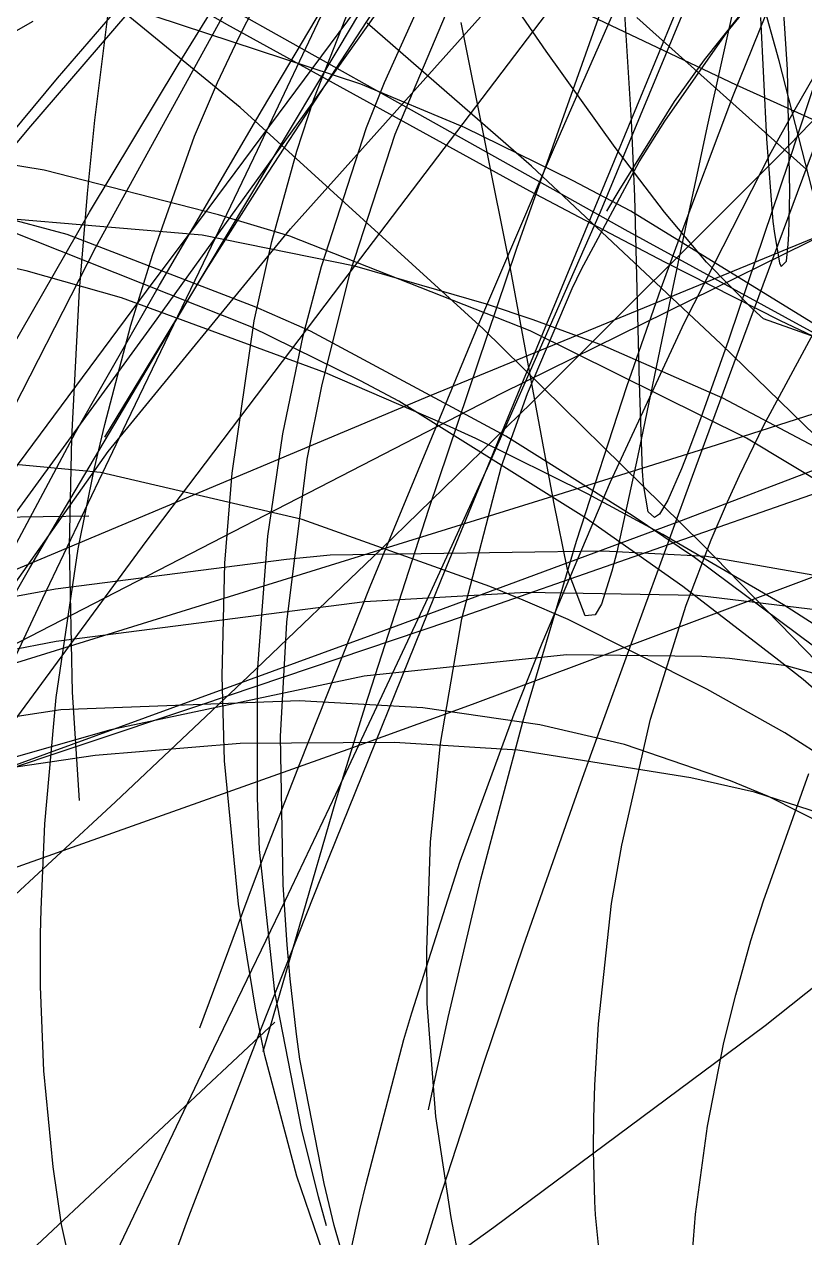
# Model space of a CAD drawing. Header units: metres. Extents: x -307 to 280, y -97 to 158.
# Drawn here: x -10.81 to -0.77, y 8.09 to 23.7 of the extents above; entities that cross this region are included whole.
import ezdxf

# ---------------------------------------------------------------- set-up
doc = ezdxf.new("R2010")
doc.units = ezdxf.units.M

msp = doc.modelspace()

# ---------------------------------------------------------------- linework, layer by layer
for p, q in [((-9.893, 20.833, -1311.005), (-6.779, 26.501, -1308.01)), ((-8.035, 22.632, -1338.19), (-11.314, 25.318, -1340.757)), ((-1.098, 23.231, -1340.842), (-1.691, 25.383, -1341.562)), ((-8.208, 23.7, -1328.369), (-10.883, 25.252, -1330.727)), ((-2.996, 22.466, -1337.648), (-3.175, 25.286, -1338.12)), ((-4.475, 20.821, -1369.361), (-2.944, 25.129, -1368.086)), ((-10.756, 22.362, -1328.971), (-8.59, 24.88, -1327.122)), ((-5.936, 22.656, -1335.94), (-9.921, 24.897, -1338.947)), ((-9.904, 22.469, -1354.638), (-9.602, 24.909, -1353.993)), ((-7.085, 22.741, -1338.424), (-6.274, 24.806, -1338.421)), ((-0.989, 23.12, -1332.62), (-1.094, 24.768, -1332.842)), ((-8.436, 21.345, -1351.376), (-6.006, 24.617, -1349.154)), ((-7.814, 22.082, -1360.274), (-6.609, 24.623, -1358.62)), ((-3.397, 21.29, -1358.714), (-2.03, 24.581, -1356.784)), ((-7.749, 22.609, -1360.338), (-6.644, 24.472, -1358.872)), ((-1.647, 22.92, -1325.483), (-4.953, 24.491, -1328.162)), ((-10.386, 23.008, -1328.568), (-9.224, 24.357, -1327.601)), ((-8.833, 23.18, -1360.994), (-8.197, 24.208, -1360.308)), ((-7.386, 21.072, -1311.548), (-4.575, 24.209, -1309.596)), ((-3.734, 22.703, -1367.348), (-3.025, 24.326, -1366.958)), ((-2.059, 23.244, -1337.729), (-1.261, 24.251, -1337.977)), ((-1.769, 23.596, -1338.12), (-1.245, 24.242, -1338.276)), ((-1.695, 22.774, -1348.794), (-1.086, 24.282, -1348.518)), ((-6.8, 23.112, -1348.685), (-6.076, 24.133, -1348.009)), ((-4.097, 23.358, -1335.671), (-4.586, 24.069, -1336.111)), ((-1.642, 24.112, -1341.599), (-2.024, 22.392, -1340.955)), ((-8.058, 23.525, -1342.292), (-7.837, 23.954, -1342.188)), ((-7.735, 21.703, -1354.808), (-6.269, 23.951, -1353.405)), ((-6.728, 20.371, -1321.925), (-4.01, 23.943, -1318.613)), ((-6.038, 22.29, -1338.957), (-5.343, 23.933, -1338.928)), ((-3.27, 21.827, -1367.429), (-2.405, 23.909, -1366.536)), ((-0.298, 23.988, -1341.377), (-0.98, 21.911, -1340.533)), ((-17.587, 19.857, -1320.487), (-10.7, 23.743, -1314.489)), ((-6.48, 22.931, -1353.827), (-9.129, 23.804, -1355.067)), ((-6.773, 23.383, -1358.02), (-6.493, 23.851, -1357.767)), ((-6.176, 22.954, -1337.998), (-5.778, 23.838, -1337.94)), ((-0.746, 21.835, -1333.144), (-2.928, 23.792, -1334.266)), ((-1.336, 23.79, -1334.863), (-1.258, 22.228, -1334.142)), ((-0.891, 22.613, -1346.884), (-0.196, 23.819, -1346.59)), ((-4.307, 21.557, -1324.905), (-8.208, 23.7, -1328.369)), ((-4.285, 21.876, -1337.296), (-6.4, 23.719, -1339.24)), ((-4.559, 20.582, -1338.49), (-5.191, 23.726, -1339.098)), ((-2.567, 22.455, -1337.894), (-1.769, 23.596, -1338.12)), ((-8.327, 22.953, -1342.414), (-8.058, 23.525, -1342.292)), ((-7.663, 21.897, -1358.799), (-6.773, 23.383, -1358.02)), ((-3.208, 22.118, -1334.797), (-4.097, 23.358, -1335.671)), ((-9.974, 21.286, -1362.194), (-8.833, 23.18, -1360.994)), ((-9.103, 19.913, -1350.919), (-6.8, 23.112, -1348.685)), ((-2.444, 22.708, -1337.612), (-2.059, 23.244, -1337.729)), ((-1.105, 22.008, -1311.404), (0.001, 23.148, -1310.936)), ((-0.135, 19.475, -1339.46), (-1.098, 23.231, -1340.842)), ((-0.958, 21.543, -1332.538), (-0.989, 23.12, -1332.62)), ((-12.226, 20.805, -1330.191), (-10.386, 23.008, -1328.568)), ((-8.621, 22.262, -1342.542), (-8.327, 22.953, -1342.414)), ((-5.149, 22.375, -1353.09), (-6.48, 22.931, -1353.827)), ((-6.411, 22.376, -1338.036), (-6.176, 22.954, -1337.998)), ((-1.675, 19.347, -1365.202), (-0.378, 22.841, -1363.436)), ((1.67, 21.42, -1322.793), (-1.647, 22.92, -1325.483)), ((-7.307, 22.07, -1338.431), (-7.085, 22.741, -1338.424)), ((-3.079, 21.056, -1333.751), (-5.936, 22.656, -1335.94)), ((-4, 22.091, -1367.488), (-3.734, 22.703, -1367.348)), ((-3.158, 21.566, -1337.406), (-2.444, 22.708, -1337.612)), ((-2.411, 20.871, -1349.111), (-1.695, 22.774, -1348.794)), ((-9.072, 20.344, -1362.117), (-7.749, 22.609, -1360.338)), ((-4.906, 19.783, -1335.35), (-8.035, 22.632, -1338.19)), ((-1.2, 22.057, -1347.01), (-0.891, 22.613, -1346.884)), ((-10.558, 21.826, -1356.511), (-14.186, 22.424, -1356.524)), ((-12.049, 20.815, -1330.14), (-10.756, 22.362, -1328.971)), ((-10.001, 21.525, -1354.875), (-9.904, 22.469, -1354.638)), ((-6.988, 20.586, -1338.162), (-6.411, 22.376, -1338.036)), ((-3.757, 21.695, -1352.212), (-5.149, 22.375, -1353.09)), ((-2.953, 21.486, -1337.501), (-2.996, 22.466, -1337.648)), ((-2.898, 21.931, -1337.805), (-2.567, 22.455, -1337.894)), ((-2.024, 22.392, -1340.955), (-2.146, 21.824, -1340.738)), ((-9.164, 20.731, -1342.771), (-8.621, 22.262, -1342.542)), ((-6.614, 20.523, -1339.008), (-6.038, 22.29, -1338.957)), ((-1.258, 22.228, -1334.142), (-1.177, 21.166, -1333.538)), ((-8.453, 20.749, -1361.136), (-7.814, 22.082, -1360.274)), ((-7.628, 20.906, -1338.456), (-7.307, 22.07, -1338.431)), ((-4.667, 20.539, -1367.81), (-4, 22.091, -1367.488)), ((-2.574, 21.287, -1334.114), (-3.208, 22.118, -1334.797)), ((-2.317, 19.867, -1347.433), (-1.2, 22.057, -1347.01)), ((-8.735, 20.107, -1359.695), (-7.663, 21.897, -1358.799)), ((-1.847, 19.593, -1334.815), (-4.285, 21.876, -1337.296)), ((-4.282, 18.837, -1312.705), (-1.105, 22.008, -1311.404)), ((-3.64, 20.552, -1337.63), (-2.898, 21.931, -1337.805)), ((-0.98, 21.911, -1340.533), (-1.611, 20.046, -1339.692)), ((-8.315, 21.253, -1356.353), (-10.558, 21.826, -1356.511)), ((-4.71, 18.348, -1368.846), (-3.27, 21.827, -1367.429)), ((-2.146, 21.824, -1340.738), (-2.289, 21.153, -1340.48)), ((-10.264, 20.996, -1357.256), (-12.614, 21.629, -1357.629)), ((-8.472, 20.539, -1355.515), (-7.735, 21.703, -1354.808)), ((-4.668, 18.956, -1316.263), (0.777, 21.64, -1312.532)), ((-3.191, 20.966, -1323.917), (-4.307, 21.557, -1324.905)), ((-3.008, 21.298, -1351.701), (-3.757, 21.695, -1352.212)), ((-3.314, 21.297, -1337.362), (-3.158, 21.566, -1337.406)), ((-10.105, 20.28, -1355.173), (-10.001, 21.525, -1354.875)), ((-2.902, 19.445, -1337.291), (-2.953, 21.486, -1337.501)), ((-0.972, 21.004, -1332.578), (-0.958, 21.543, -1332.538)), ((-10.788, 20.531, -1357.049), (-14.313, 21.31, -1357.394)), ((-8.525, 20.988, -1352.45), (-12.53, 21.326, -1353.471)), ((-11.685, 18.312, -1363.92), (-9.974, 21.286, -1362.194)), ((-9.239, 20.27, -1352.131), (-8.436, 21.345, -1351.376)), ((-7.395, 20.976, -1356.253), (-8.315, 21.253, -1356.353)), ((-4.831, 18.042, -1360.586), (-3.397, 21.29, -1358.714)), ((-0.628, 19.837, -1349.803), (-3.008, 21.298, -1351.701)), ((-2.034, 20.64, -1333.483), (-2.574, 21.287, -1334.114)), ((-5.651, 18.9, -1319.533), (-0.264, 21.116, -1316.235)), ((-2.289, 21.153, -1340.48), (-2.511, 20.098, -1340.066)), ((-1.177, 21.166, -1333.538), (-1.157, 21.013, -1333.423)), ((-7.906, 19.813, -1356.13), (-11.046, 21.061, -1356.978)), ((-7.835, 20.064, -1356.637), (-10.264, 20.996, -1357.256)), ((-9.735, 18.204, -1313.43), (-7.386, 21.072, -1311.548)), ((-6.56, 20.59, -1351.775), (-8.525, 20.988, -1352.45)), ((-4.302, 19.76, -1355.613), (-7.395, 20.976, -1356.253)), ((-2.559, 20.636, -1323.359), (-3.191, 20.966, -1323.917)), ((0.911, 18.879, -1330.693), (-3.079, 21.056, -1333.751)), ((-1.157, 21.013, -1333.423), (-1.094, 20.635, -1333.071)), ((-0.979, 20.874, -1332.599), (-0.972, 21.004, -1332.578)), ((-12.627, 15.49, -1314.168), (-9.893, 20.833, -1311.005)), ((-7.856, 19.886, -1338.491), (-7.628, 20.906, -1338.456)), ((-5.608, 17.464, -1370.265), (-4.475, 20.821, -1369.361)), ((-2.615, 20.308, -1349.201), (-2.411, 20.871, -1349.111)), ((-1.002, 20.655, -1332.674), (-0.979, 20.874, -1332.599)), ((-9.495, 18.585, -1362.506), (-8.453, 20.749, -1361.136)), ((-9.441, 19.833, -1342.889), (-9.164, 20.731, -1342.771)), ((-1.079, 19.889, -1322.063), (-2.559, 20.636, -1323.359)), ((-1.437, 20.038, -1332.713), (-2.034, 20.64, -1333.483)), ((-1.094, 20.635, -1333.071), (-1.071, 20.587, -1332.964)), ((-1.071, 20.587, -1332.964), (-1.002, 20.655, -1332.674)), ((-9.563, 20.182, -1356.874), (-10.788, 20.531, -1357.049)), ((-9.778, 18.39, -1356.772), (-8.472, 20.539, -1355.515)), ((-7.224, 19.693, -1338.231), (-6.988, 20.586, -1338.162)), ((-6.98, 19.068, -1339.07), (-6.614, 20.523, -1339.008)), ((-4.864, 20.101, -1351.064), (-6.56, 20.59, -1351.775)), ((-4.948, 19.88, -1367.937), (-4.667, 20.539, -1367.81)), ((-4.137, 18.313, -1338.099), (-4.559, 20.582, -1338.49)), ((-3.762, 20.305, -1337.604), (-3.64, 20.552, -1337.63)), ((-2.352, 17.319, -1314.617), (6.218, 20.587, -1309.695)), ((-9.798, 19.078, -1363.101), (-9.072, 20.344, -1362.117)), ((-9.245, 17.046, -1325.007), (-6.728, 20.371, -1321.925)), ((-4.335, 18.952, -1337.512), (-3.762, 20.305, -1337.604)), ((-3.058, 19.04, -1349.395), (-2.615, 20.308, -1349.201)), ((-11.377, 17.392, -1354.232), (-9.239, 20.27, -1352.131)), ((-10.203, 18.381, -1355.583), (-10.105, 20.28, -1355.173)), ((-6.938, 19.218, -1356.31), (-9.563, 20.182, -1356.874)), ((-10.285, 17.489, -1360.901), (-8.735, 20.107, -1359.695)), ((-7.131, 19.755, -1356.42), (-7.835, 20.064, -1356.637)), ((-4.263, 19.901, -1350.787), (-4.864, 20.101, -1351.064)), ((-2.511, 20.098, -1340.066), (-2.92, 18.133, -1339.259)), ((-1.611, 20.046, -1339.692), (-1.751, 19.64, -1339.485)), ((-1.298, 19.914, -1332.526), (-1.437, 20.038, -1332.713)), ((-1.299, 18.537, -1340.072), (-0.45, 20.111, -1340.178)), ((-11.167, 17.083, -1352.992), (-9.103, 19.913, -1350.919)), ((-9.777, 18.551, -1343.041), (-9.441, 19.833, -1342.889)), ((-8.136, 17.926, -1338.607), (-7.856, 19.886, -1338.491)), ((-6.36, 16.467, -1368.43), (-4.948, 19.88, -1367.937)), ((-3.368, 19.569, -1350.339), (-4.263, 19.901, -1350.787)), ((-3.269, 17.817, -1347.771), (-2.317, 19.867, -1347.433)), ((-0.489, 19.627, -1331.293), (-1.298, 19.914, -1332.526)), ((0.585, 19.087, -1320.629), (-1.079, 19.889, -1322.063)), ((-6.487, 19.116, -1355.616), (-7.906, 19.813, -1356.13)), ((-7.486, 18.433, -1338.341), (-7.224, 19.693, -1338.231)), ((-4.614, 18.401, -1355.34), (-7.131, 19.755, -1356.42)), ((-2.09, 17.012, -1332.462), (-4.906, 19.783, -1335.35)), ((-1.517, 18.375, -1354.659), (-4.302, 19.76, -1355.613)), ((-1.824, 18.892, -1349.451), (-3.368, 19.569, -1350.339)), ((-1.751, 19.64, -1339.485), (-2.104, 18.639, -1338.936)), ((-0.634, 18.41, -1333.502), (-1.847, 19.593, -1334.815)), ((-2.895, 19.089, -1337.267), (-2.902, 19.445, -1337.291)), ((-1.905, 18.293, -1314.495), (1.872, 19.503, -1312.173)), ((-5.428, 18.568, -1355.885), (-6.938, 19.218, -1356.31)), ((-2.166, 18.018, -1365.837), (-1.675, 19.347, -1365.202)), ((-10.154, 18.448, -1363.586), (-9.798, 19.078, -1363.101)), ((-7.174, 18.108, -1339.123), (-6.98, 19.068, -1339.07)), ((-5.993, 18.855, -1355.418), (-6.487, 19.116, -1355.616)), ((-2.855, 17.953, -1337.326), (-2.895, 19.089, -1337.267)), ((-12.777, 15.912, -1324.157), (-5.651, 18.9, -1319.533)), ((-11.388, 15.494, -1321.217), (-4.668, 18.956, -1316.263)), ((-4.67, 18.018, -1337.483), (-4.335, 18.952, -1337.512)), ((-3.706, 17.051, -1349.682), (-3.058, 19.04, -1349.395)), ((-6.219, 16.95, -1313.488), (-4.282, 18.837, -1312.705)), ((-3.61, 17.364, -1354.159), (-5.993, 18.855, -1355.418)), ((0.406, 17.709, -1347.906), (-1.824, 18.892, -1349.451)), ((-10.577, 16.32, -1363.871), (-9.495, 18.585, -1362.506)), ((-5.335, 16.028, -1319.15), (2.372, 18.718, -1314.897)), ((-2.104, 18.639, -1338.936), (-2.275, 18.179, -1338.638)), ((-11.282, 16.342, -1365.128), (-10.154, 18.448, -1363.586)), ((-9.913, 17.976, -1343.105), (-9.777, 18.551, -1343.041)), ((-7.68, 17.117, -1338.475), (-7.486, 18.433, -1338.341)), ((-5.003, 18.374, -1355.754), (-5.428, 18.568, -1355.885)), ((-1.608, 17.896, -1340.045), (-1.299, 18.537, -1340.072)), ((-10.231, 16.989, -1355.85), (-10.203, 18.381, -1355.583)), ((-5.445, 16.562, -1369.539), (-4.71, 18.348, -1368.846)), ((-3.566, 17.659, -1355.232), (-5.003, 18.374, -1355.754)), ((-2.989, 17.382, -1354.438), (-4.614, 18.401, -1355.34)), ((-3.997, 17.553, -1337.986), (-4.137, 18.313, -1338.099)), ((-4.011, 17.63, -1315.801), (-1.905, 18.293, -1314.495)), ((1.358, 16.645, -1353.193), (-1.517, 18.375, -1354.659)), ((-9.833, 17.936, -1354.294), (-13.177, 18.244, -1355.33)), ((-12.426, 14.4, -1316.173), (-9.735, 18.204, -1313.43)), ((-2.92, 18.133, -1339.259), (-3.186, 16.909, -1338.694)), ((-2.275, 18.179, -1338.638), (-2.353, 17.982, -1338.493)), ((-10.122, 16.951, -1343.215), (-9.913, 17.976, -1343.105)), ((-7.435, 16.011, -1339.289), (-7.174, 18.108, -1339.123)), ((-5.581, 16.399, -1361.513), (-4.831, 18.042, -1360.586)), ((-5.183, 16.054, -1337.539), (-4.67, 18.018, -1337.483)), ((-2.914, 15.976, -1366.747), (-2.166, 18.018, -1365.837)), ((-2.353, 17.982, -1338.493), (-2.528, 17.581, -1338.147)), ((-7.239, 17.332, -1353.196), (-9.833, 17.936, -1354.294)), ((-8.233, 16.769, -1338.7), (-8.136, 17.926, -1338.607)), ((-5.044, 14.953, -1319.439), (2.58, 17.805, -1315.056)), ((-4.148, 15.737, -1348.069), (-3.269, 17.817, -1347.771)), ((-2.845, 17.781, -1337.353), (-2.855, 17.953, -1337.326)), ((-1.762, 17.557, -1340.035), (-1.608, 17.896, -1340.045)), ((-2.594, 17.138, -1354.827), (-3.566, 17.659, -1355.232)), ((-2.785, 17.429, -1337.527), (-2.845, 17.781, -1337.353)), ((-11.659, 15.26, -1320.804), (-4.011, 17.63, -1315.801)), ((-3.822, 16.686, -1337.9), (-3.997, 17.553, -1337.986)), ((-2.528, 17.581, -1338.147), (-2.638, 17.398, -1337.903)), ((-1.972, 17.067, -1340.028), (-1.762, 17.557, -1340.035)), ((-9.982, 17.374, -1357.129), (-12.149, 17.338, -1357.345)), ((-10.499, 17.126, -1361.062), (-10.285, 17.489, -1360.901)), ((-6.425, 14.923, -1370.889), (-5.608, 17.464, -1370.265)), ((-2.337, 16.467, -1353.337), (-3.61, 17.364, -1354.159)), ((-2.186, 16.841, -1353.929), (-2.989, 17.382, -1354.438)), ((-2.702, 17.355, -1337.748), (-2.785, 17.429, -1337.527)), ((-2.638, 17.398, -1337.903), (-2.702, 17.355, -1337.748)), ((-4.822, 16.468, -1351.883), (-7.239, 17.332, -1353.196)), ((-4.567, 16.497, -1315.884), (-2.352, 17.319, -1314.617)), ((-12.195, 13.038, -1328.647), (-9.245, 17.046, -1325.007)), ((-10.744, 16.707, -1361.245), (-10.499, 17.126, -1361.062)), ((-7.811, 15.372, -1338.69), (-7.68, 17.117, -1338.475)), ((-4.395, 14.727, -1349.997), (-3.706, 17.051, -1349.682)), ((-1.039, 16.232, -1354.063), (-2.594, 17.138, -1354.827)), ((-2.295, 16.227, -1340.033), (-1.972, 17.067, -1340.028)), ((-10.403, 15.041, -1343.415), (-10.122, 16.951, -1343.215)), ((-10.192, 15.109, -1356.139), (-10.231, 16.989, -1355.85)), ((-7.93, 15.31, -1314.18), (-6.219, 16.95, -1313.488)), ((-6.878, 16.871, -1354.013), (-7.439, 16.815, -1353.889)), ((-3.361, 16.924, -1354.715), (-6.878, 16.871, -1354.013)), ((-2.033, 16.853, -1354.946), (-3.361, 16.924, -1354.715)), ((-3.186, 16.909, -1338.694), (-3.25, 16.665, -1338.56)), ((-0.93, 15.826, -1331.195), (-2.09, 17.012, -1332.462)), ((-7.439, 16.815, -1353.889), (-10.41, 16.434, -1353.219)), ((-8.267, 15.317, -1338.852), (-8.233, 16.769, -1338.7)), ((-0.36, 15.478, -1352.526), (-2.186, 16.841, -1353.929)), ((0.833, 16.354, -1355.264), (-2.033, 16.853, -1354.946)), ((-11.913, 14.668, -1362.057), (-10.744, 16.707, -1361.245)), ((-6.89, 12.987, -1370.783), (-5.445, 16.562, -1369.539)), ((-3.593, 16.091, -1337.996), (-3.822, 16.686, -1337.9)), ((-3.25, 16.665, -1338.56), (-3.383, 16.242, -1338.295)), ((-10.41, 16.434, -1353.219), (-11.255, 16.28, -1353.028)), ((-7.263, 14.2, -1368.636), (-6.36, 16.467, -1368.43)), ((-6.804, 13.794, -1362.92), (-5.581, 16.399, -1361.513)), ((-6.347, 15.842, -1316.902), (-4.567, 16.497, -1315.884)), ((-4.393, 16.294, -1351.629), (-4.822, 16.468, -1351.883)), ((-1.101, 15.517, -1352.406), (-2.337, 16.467, -1353.337)), ((-11.42, 14.514, -1364.879), (-10.577, 16.32, -1363.871)), ((-6.432, 16.271, -1353.276), (-10.402, 15.762, -1352.17)), ((-4.354, 16.392, -1353.839), (-6.432, 16.271, -1353.276)), ((-3.813, 16.044, -1351.269), (-4.393, 16.294, -1351.629)), ((-2.154, 16.354, -1354.391), (-4.354, 16.392, -1353.839)), ((-3.383, 16.242, -1338.295), (-3.464, 16.105, -1338.158)), ((0.217, 16.062, -1354.881), (-2.154, 16.354, -1354.391)), ((-3.464, 16.105, -1338.158), (-3.593, 16.091, -1337.996)), ((-2.752, 14.763, -1340.1), (-2.295, 16.227, -1340.033)), ((1.056, 14.876, -1352.786), (-1.039, 16.232, -1354.063)), ((-8.554, 14.942, -1320.935), (-5.335, 16.028, -1319.15)), ((-7.517, 14.536, -1339.444), (-7.435, 16.011, -1339.289)), ((-5.458, 14.446, -1337.68), (-5.183, 16.054, -1337.539)), ((-2.027, 15.145, -1350.009), (-3.813, 16.044, -1351.269)), ((-3.507, 14.337, -1367.419), (-2.914, 15.976, -1366.747)), ((-12.326, 13.661, -1320.412), (-6.347, 15.842, -1316.902)), ((-0.451, 15.33, -1330.659), (-0.93, 15.826, -1331.195)), ((-10.402, 15.762, -1352.17), (-11.024, 15.64, -1351.999)), ((-4.51, 14.828, -1348.189), (-4.148, 15.737, -1348.069)), ((-3.834, 15.588, -1355.397), (-6.44, 15.315, -1354.553)), ((-2.092, 15.566, -1355.908), (-3.834, 15.588, -1355.397)), ((-1.735, 15.542, -1356.007), (-2.092, 15.566, -1355.908)), ((-1.002, 15.446, -1356.19), (-1.735, 15.542, -1356.007)), ((-0.789, 15.27, -1352.156), (-1.101, 15.517, -1352.406)), ((-6.44, 15.315, -1354.553), (-9.698, 14.624, -1353.47)), ((-9.639, 13.696, -1314.878), (-7.93, 15.31, -1314.18)), ((-8.238, 14.227, -1338.99), (-8.267, 15.317, -1338.852)), ((-7.813, 13.743, -1338.934), (-7.811, 15.372, -1338.69)), ((0.205, 15.113, -1356.409), (-1.002, 15.446, -1356.19)), ((1.224, 13.512, -1350.214), (-0.789, 15.27, -1352.156)), ((-10.548, 13.415, -1343.588), (-10.403, 15.041, -1343.415)), ((-7.277, 14.999, -1352.494), (-10.342, 14.883, -1352.633)), ((-10.103, 13.713, -1356.297), (-10.192, 15.109, -1356.139)), ((-5.684, 14.908, -1352.264), (-7.277, 14.999, -1352.494)), ((-1.023, 14.585, -1349.231), (-2.027, 15.145, -1350.009)), ((-1.277, 10.821, -1313.953), (4.078, 15.079, -1311.205)), ((-10.342, 14.883, -1352.633), (-13.517, 14.386, -1352.449)), ((-10.158, 14.407, -1321.833), (-8.554, 14.942, -1320.935)), ((-6.803, 13.71, -1371.168), (-6.425, 14.923, -1370.889)), ((-6.643, 14.373, -1320.36), (-5.044, 14.953, -1319.439)), ((-4.177, 14.688, -1351.883), (-5.684, 14.908, -1352.264)), ((-5.202, 12.932, -1348.414), (-4.51, 14.828, -1348.189)), ((-4.935, 12.704, -1350.254), (-4.395, 14.727, -1349.997)), ((-3.087, 14.436, -1351.487), (-4.177, 14.688, -1351.883)), ((-3.122, 13.141, -1340.255), (-2.752, 14.763, -1340.1)), ((-9.698, 14.624, -1353.47), (-11.204, 14.194, -1352.986)), ((-7.481, 12.628, -1339.705), (-7.517, 14.536, -1339.444)), ((1.279, 13.111, -1347.18), (-1.023, 14.585, -1349.231)), ((-16.47, 12.294, -1325.635), (-10.158, 14.407, -1321.833)), ((-11.176, 12.765, -1323.036), (-6.643, 14.373, -1320.36)), ((-8.035, 14.446, -1353.064), (-9.901, 14.294, -1353.386)), ((-6.048, 14.462, -1352.518), (-8.035, 14.446, -1353.064)), ((-4.46, 14.364, -1351.903), (-6.048, 14.462, -1352.518)), ((-5.587, 13.182, -1337.854), (-5.458, 14.446, -1337.68)), ((-1.723, 13.968, -1350.77), (-3.087, 14.436, -1351.487)), ((-9.901, 14.294, -1353.386), (-12.382, 13.929, -1353.614)), ((-8.057, 12.381, -1339.288), (-8.238, 14.227, -1338.99)), ((-2.235, 14.006, -1350.645), (-4.46, 14.364, -1351.903)), ((-3.649, 13.942, -1367.574), (-3.507, 14.337, -1367.419)), ((-7.725, 13.01, -1368.703), (-7.263, 14.2, -1368.636)), ((-1.299, 12.422, -1343.422), (-0.715, 14.064, -1343.535)), ((-4.386, 11.843, -1368.307), (-3.649, 13.942, -1367.574)), ((-1.413, 13.82, -1350.076), (-2.235, 14.006, -1350.645)), ((-1.236, 13.766, -1350.46), (-1.723, 13.968, -1350.77)), ((-7.788, 13.085, -1339.044), (-7.813, 13.743, -1338.934)), ((-7.457, 12.424, -1363.627), (-6.804, 13.794, -1362.92)), ((0.257, 13.284, -1348.592), (-1.413, 13.82, -1350.076)), ((-0.417, 13.35, -1349.819), (-1.236, 13.766, -1350.46)), ((-16.041, 7.785, -1317.816), (-9.639, 13.696, -1314.878)), ((-7.739, 10.483, -1371.803), (-6.803, 13.71, -1371.168)), ((-10.597, 12.311, -1343.709), (-10.548, 13.415, -1343.588)), ((-5.633, 11.787, -1338.118), (-5.587, 13.182, -1337.854)), ((-3.256, 12.39, -1340.35), (-3.122, 13.141, -1340.255)), ((-7.878, 12.612, -1368.719), (-7.725, 13.01, -1368.703)), ((-7.589, 11.252, -1339.407), (-7.788, 13.085, -1339.044)), ((-7.761, 10.787, -1371.453), (-6.89, 12.987, -1370.783)), ((-5.827, 10.981, -1348.615), (-5.202, 12.932, -1348.414)), ((-5.357, 10.922, -1350.465), (-4.935, 12.704, -1350.254)), ((-8.553, 10.791, -1368.716), (-7.878, 12.612, -1368.719)), ((-7.431, 11.857, -1339.828), (-7.481, 12.628, -1339.705)), ((-8.432, 10.4, -1364.587), (-7.457, 12.424, -1363.627)), ((-7.832, 11.016, -1339.557), (-8.057, 12.381, -1339.288)), ((-3.424, 10.841, -1340.617), (-3.256, 12.39, -1340.35)), ((-1.46, 11.912, -1343.398), (-1.299, 12.422, -1343.422)), ((-10.605, 11.993, -1343.744), (-10.597, 12.311, -1343.709)), ((-10.606, 11.322, -1343.821), (-10.605, 11.993, -1343.744)), ((-1.656, 11.214, -1343.377), (-1.46, 11.912, -1343.398)), ((-7.393, 11.418, -1339.902), (-7.431, 11.857, -1339.828)), ((-5.626, 11.1, -1338.271), (-5.633, 11.787, -1338.118)), ((-4.896, 10.347, -1368.75), (-4.386, 11.843, -1368.307)), ((-7.311, 10.709, -1340.033), (-7.393, 11.418, -1339.902)), ((-10.562, 10.234, -1343.953), (-10.606, 11.322, -1343.821)), ((-7.247, 9.493, -1339.832), (-7.589, 11.252, -1339.407)), ((-5.515, 9.647, -1338.673), (-5.626, 11.1, -1338.271)), ((-1.809, 10.599, -1343.371), (-1.656, 11.214, -1343.377)), ((-7.764, 10.664, -1339.631), (-7.832, 11.016, -1339.557)), ((-5.93, 10.641, -1348.648), (-5.827, 10.981, -1348.615)), ((-12.633, 6.144, -1300.075), (-7.587, 10.86, -1297.729)), ((-8.695, 8.36, -1372.055), (-7.761, 10.787, -1371.453)), ((-5.609, 9.735, -1350.596), (-5.357, 10.922, -1350.465)), ((-4.77, 8.223, -1315.764), (-1.277, 10.821, -1313.953)), ((-3.469, 10.051, -1340.781), (-3.424, 10.841, -1340.617)), ((-7.716, 10.432, -1339.682), (-7.764, 10.664, -1339.631)), ((-7.267, 10.385, -1340.095), (-7.311, 10.709, -1340.033)), ((-6.415, 8.783, -1348.805), (-5.93, 10.641, -1348.648)), ((-2.019, 9.523, -1343.392), (-1.809, 10.599, -1343.371)), ((-9.319, 8.548, -1365.352), (-8.432, 10.4, -1364.587)), ((-7.304, 8.882, -1340.078), (-7.716, 10.432, -1339.682)), ((-6.952, 8.786, -1340.461), (-7.267, 10.385, -1340.095)), ((-5.486, 8.53, -1369.158), (-4.896, 10.347, -1368.75)), ((-10.441, 9, -1344.113), (-10.562, 10.234, -1343.953)), ((-3.482, 9.628, -1340.877), (-3.469, 10.051, -1340.781)), ((-5.321, 8.349, -1339.112), (-5.515, 9.647, -1338.673)), ((-3.485, 9.21, -1340.978), (-3.482, 9.628, -1340.877)), ((-7.026, 8.614, -1340.072), (-7.247, 9.493, -1339.832)), ((-2.172, 8.39, -1343.458), (-2.019, 9.523, -1343.392)), ((-3.468, 8.556, -1341.152), (-3.485, 9.21, -1340.978)), ((-10.334, 8.259, -1344.215), (-10.441, 9, -1344.113)), ((-6.845, 7.535, -1340.484), (-7.304, 8.882, -1340.078)), ((-6.823, 8.246, -1340.597), (-6.952, 8.786, -1340.461)), ((-6.496, 8.446, -1348.831), (-6.415, 8.783, -1348.805)), ((-6.922, 8.239, -1340.18), (-7.026, 8.614, -1340.072)), ((-9.66, 7.831, -1365.617), (-9.319, 8.548, -1365.352)), ((-6.664, 7.668, -1348.885), (-6.496, 8.446, -1348.831)), ((-5.711, 7.813, -1369.285), (-5.486, 8.53, -1369.158)), ((-3.461, 8.384, -1341.2), (-3.468, 8.556, -1341.152)), ((-9.465, 6.278, -1372.426), (-8.695, 8.36, -1372.055)), ((-5.192, 7.692, -1339.362), (-5.321, 8.349, -1339.112)), ((-3.331, 7.082, -1341.62), (-3.461, 8.384, -1341.2)), ((-2.24, 7.573, -1343.534), (-2.172, 8.39, -1343.458)), ((-10.015, 6.837, -1344.432), (-10.334, 8.259, -1344.215)), ((-6.558, 7.311, -1340.858), (-6.823, 8.246, -1340.597)), ((-6.613, 6.901, -1316.736), (-4.77, 8.223, -1315.764))]:
    msp.add_line(p, q)

doc.saveas('drawing.dxf')
